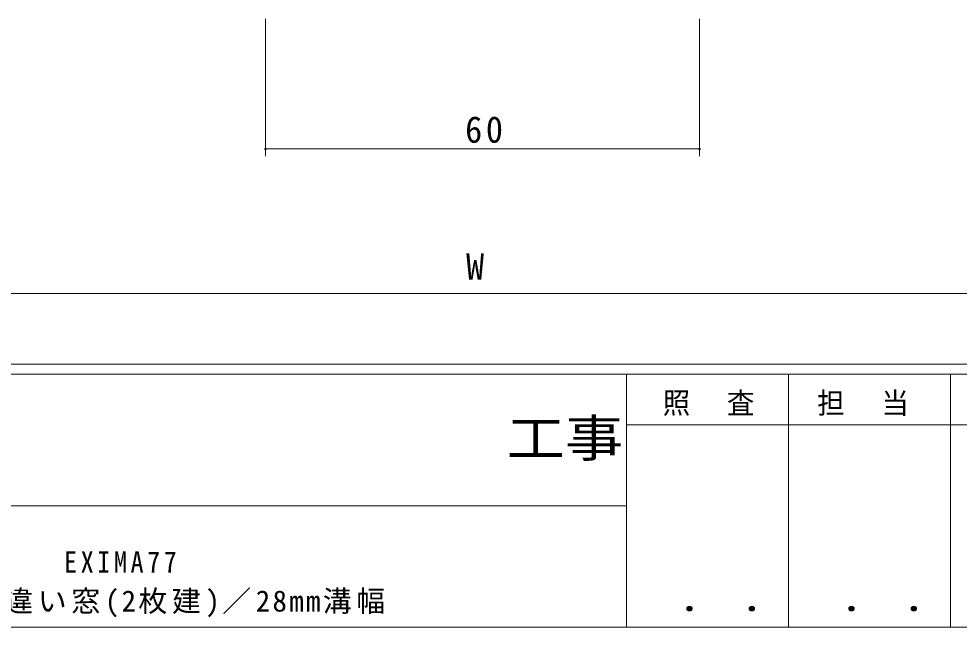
# Model space of a CAD drawing. Units: millimetres on the paper. Extents: x -420 to 373, y -297 to 267.
# Drawn here: x 13.5 to 143.5, y -297 to -212.8 of the extents above; entities that cross this region are included whole.
import ezdxf
from ezdxf.enums import TextEntityAlignment as Align

# ---------------------------------------------------------------- set-up
doc = ezdxf.new("R2010")
doc.units = ezdxf.units.MM
doc.layers.add('0-1_YKK_ZWAK', color=7, linetype='Continuous', lineweight=9)
doc.layers.add('0-4_YKK_D', color=6, linetype='Continuous', lineweight=9)
doc.layers.add('0-2_USER1', color=3, linetype='Continuous')
doc.styles.add('ＭＳ ゴシック', font='')
doc.styles.get('ＭＳ ゴシック').set_extended_font_data('MS Gothic')

msp = doc.modelspace()

# ---------------------------------------------------------------- linework, layer by layer
at = {"layer": '0-1_YKK_ZWAK'}
for p, q in [((352.3, -260.575), (-417.7, -260.575)), ((314.5, -261.975), (-417.7, -261.975)), ((97.5, -261.975), (97.5, -296.975)), ((119.9, -261.975), (119.9, -296.975)), ((142.3, -261.975), (142.3, -296.975)), ((165.684, -268.975), (97.5, -268.975)), ((-31.3, -280.175), (97.5, -280.175)), ((-417.7, -296.975), (314.5, -296.975))]:
    msp.add_line(p, q, dxfattribs=at)
at = {"layer": '0-4_YKK_D'}
for p, q in [((47.575, -212.827), (47.575, -231.827)), ((107.575, -212.827), (107.575, -231.827)), ((47.575, -230.827), (107.575, -230.827)), ((-95.425, -250.827), (250.575, -250.827))]:
    msp.add_line(p, q, dxfattribs=at)
for centre, start, end in [((47.575, -230.827), 0, 180), ((47.575, -230.827), 180, 0), ((107.575, -230.827), 0, 180), ((107.575, -230.827), 180, 0)]:
    msp.add_arc(centre, 0.106, start, end, dxfattribs=at)

# ---------------------------------------------------------------- texts
at = {"layer": '0-1_YKK_ZWAK', "color": 2, "style": 'ＭＳ ゴシック', "width": 1.15}
msp.add_text('工事', height=5.132, dxfattribs=at).set_placement((80.931, -274.932), align=Align.BOTTOM_LEFT)
at = {"layer": '0-1_YKK_ZWAK', "color": 3, "style": 'ＭＳ ゴシック', "width": 1.15}
for p in [(101.955, -295.921), (124.355, -295.921)]:
    msp.add_text(' ． ．', height=3.666, dxfattribs=at).set_placement(p, align=Align.BOTTOM_LEFT)
at = {"layer": '0-1_YKK_ZWAK', "char_height": 2.933, "attachment_point": 7, "style": 'ＭＳ ゴシック'}
for s, insert in [('\\T1.17;\\W0.95;照\\~\\~査', (102.489, -267.756)), ('\\T1.17;\\W0.95;担\\~\\~当', (123.855, -267.756))]:
    msp.add_mtext(s, dxfattribs=dict(at, insert=insert))
at = {"layer": '0-2_USER1', "color": 7, "char_height": 2.933, "attachment_point": 7, "style": 'ＭＳ ゴシック'}
for s, insert in [('\\T1.28;\\W0.9;EXIMA77\\~', (19.717, -289.424)), ('\\T1.16;つらいち枠\\~引違い窓(2枚建)／28mm溝幅\\~', (-18.723, -295.6))]:
    msp.add_mtext(s, dxfattribs=dict(at, insert=insert))
at = {"layer": '0-4_YKK_D', "color": 3, "style": 'ＭＳ ゴシック'}
msp.add_text('W', height=3.666, dxfattribs=at).set_placement((75.306, -250.027), align=Align.BOTTOM_LEFT)
at = {"layer": '0-4_YKK_D', "color": 3, "insert": (75.175, -230.028), "char_height": 3.666, "attachment_point": 7, "style": 'ＭＳ ゴシック'}
msp.add_mtext('\\T1.21;\\W0.95;60', dxfattribs=at)

doc.saveas('drawing.dxf')
